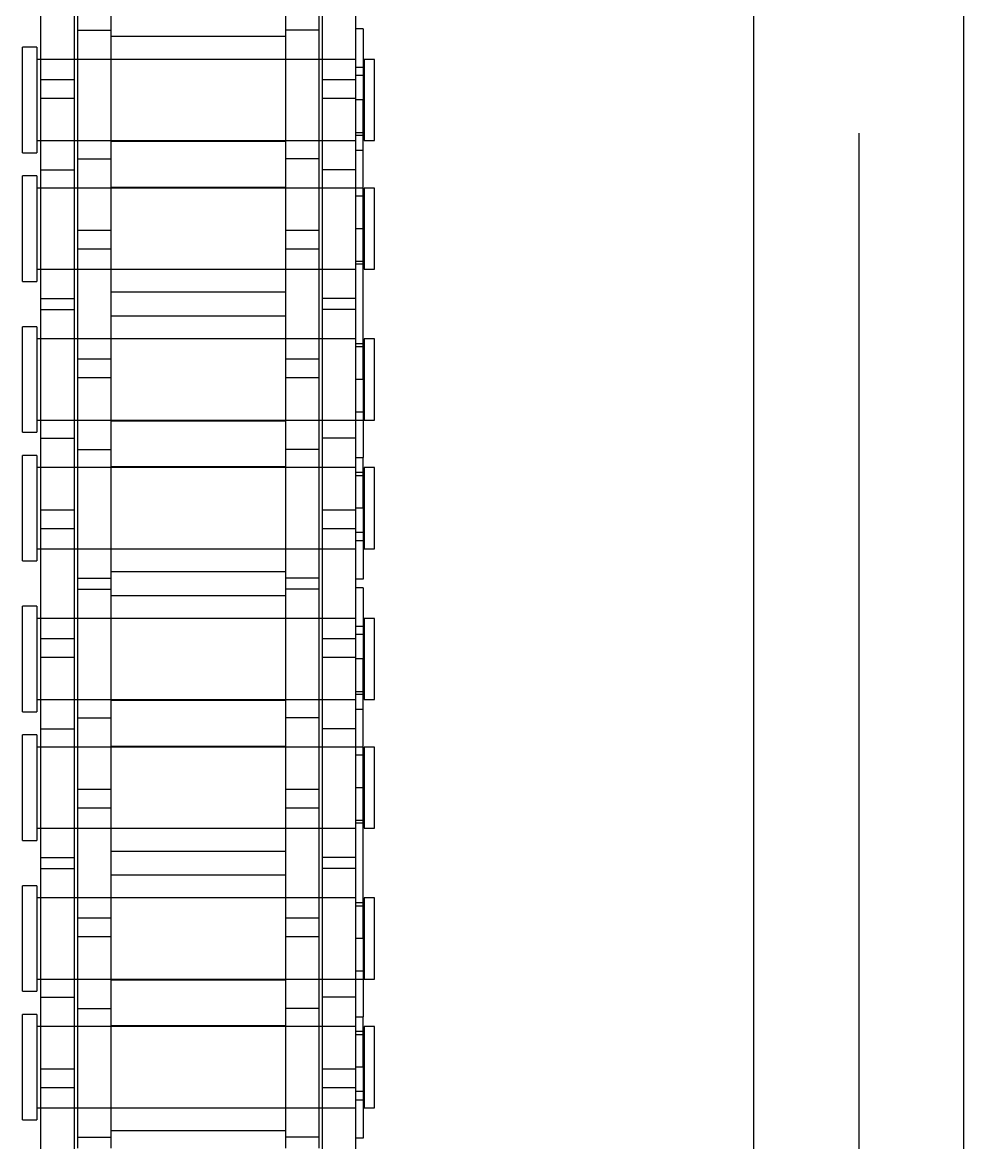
# Model space of a CAD drawing. Header units: metres. Extents: x 0 to 63075, y 0 to 44550.
# Drawn here: x 14204.1 to 14246.9, y 26004.3 to 26055.2 of the extents above; entities that cross this region are included whole.
import ezdxf

# ---------------------------------------------------------------- set-up
doc = ezdxf.new("R2010")
doc.units = ezdxf.units.M
doc.header["$LTSCALE"] = 75
doc.linetypes.add('HIDDEN2', pattern=[4.7625, 3.175, -1.5875])
for name, color, linetype in [('SDM', 7, 'Continuous'), ('SL4', 4, 'Continuous'), ('ST1', 7, 'HIDDEN2')]:
    doc.layers.add(name, color=color, linetype=linetype)

# ---------------------------------------------------------------- blocks, each defined once
blk = doc.blocks.new('A$Ca53c419a')
at = {"layer": 'SL4'}
for p, q in [((1009.762, 215.76), (2334.737, 215.76)), ((2334.737, 206.235), (1009.762, 206.235))]:
    blk.add_line(p, q, dxfattribs=at)
at = {"layer": 'ST1'}
for p, q in [((1575.53, 249), (1580.327, 249)), ((1575.53, 249), (1575.53, 248.342)), ((1580.327, 248.342), (1580.327, 249)), ((1581.378, 249), (1586.175, 249)), ((1581.378, 249), (1581.378, 248.342)), ((1586.175, 248.342), (1586.175, 249)), ((1588.23, 249), (1593.027, 249)), ((1588.23, 249), (1588.23, 248.342)), ((1593.027, 248.342), (1593.027, 249)), ((1594.078, 249), (1598.875, 249)), ((1594.078, 249), (1594.078, 248.342)), ((1598.875, 248.342), (1598.875, 249)), ((1600.93, 249), (1605.727, 249)), ((1600.93, 249), (1600.93, 248.342)), ((1605.727, 248.342), (1605.727, 249)), ((1606.778, 249), (1611.575, 249)), ((1606.778, 249), (1606.778, 248.342)), ((1611.575, 248.342), (1611.575, 249)), ((1613.63, 249), (1618.427, 249)), ((1613.63, 249), (1613.63, 248.342)), ((1618.427, 248.342), (1618.427, 249)), ((1619.478, 249), (1624.275, 249)), ((1619.478, 249), (1619.478, 248.342)), ((1624.275, 248.342), (1624.275, 249)), ((1567.901, 248.157), (1576.996, 248.157)), ((1580.327, 248.342), (1575.53, 248.342)), ((1576.083, 248.342), (1576.083, 233.843)), ((1576.083, 248.157), (1576.083, 246.637)), ((1576.996, 248.157), (1577.856, 248.157)), ((1576.996, 246.637), (1576.996, 248.157)), ((1577.856, 248.157), (1586.951, 248.157)), ((1577.856, 248.157), (1577.856, 246.637)), ((1579.773, 233.843), (1579.773, 248.342)), ((1579.773, 246.637), (1579.773, 248.157)), ((1581.103, 248.157), (1581.103, 246.637)), ((1586.175, 248.342), (1581.378, 248.342)), ((1581.931, 248.342), (1581.931, 233.843)), ((1581.931, 248.157), (1581.931, 246.637)), ((1585.621, 233.843), (1585.621, 248.342)), ((1585.621, 246.637), (1585.621, 248.157)), ((1586.951, 248.157), (1586.951, 246.637)), ((1586.951, 248.157), (1593.301, 248.157)), ((1587.453, 248.157), (1587.453, 246.637)), ((1593.027, 248.342), (1588.23, 248.342)), ((1588.783, 248.342), (1588.783, 233.843)), ((1588.783, 248.157), (1588.783, 246.637)), ((1592.473, 233.843), (1592.473, 248.342)), ((1592.473, 246.637), (1592.473, 248.157)), ((1593.301, 248.157), (1593.301, 246.637)), ((1593.301, 248.157), (1602.396, 248.157)), ((1598.875, 248.342), (1594.078, 248.342)), ((1594.631, 248.342), (1594.631, 233.843)), ((1594.631, 248.157), (1594.631, 246.637)), ((1596.548, 246.637), (1596.548, 248.157)), ((1597.408, 248.157), (1597.408, 246.637)), ((1598.321, 233.843), (1598.321, 248.342)), ((1598.321, 246.637), (1598.321, 248.157)), ((1605.727, 248.342), (1600.93, 248.342)), ((1601.483, 248.342), (1601.483, 233.843)), ((1601.483, 248.157), (1601.483, 246.637)), ((1602.396, 248.157), (1603.256, 248.157)), ((1602.396, 246.637), (1602.396, 248.157)), ((1603.256, 248.157), (1612.351, 248.157)), ((1603.256, 248.157), (1603.256, 246.637)), ((1605.173, 233.843), (1605.173, 248.342)), ((1605.173, 246.637), (1605.173, 248.157)), ((1606.503, 248.157), (1606.503, 246.637)), ((1611.575, 248.342), (1606.778, 248.342)), ((1607.331, 248.342), (1607.331, 233.843)), ((1607.331, 248.157), (1607.331, 246.637)), ((1611.021, 233.843), (1611.021, 248.342)), ((1611.021, 246.637), (1611.021, 248.157)), ((1612.351, 248.157), (1612.351, 246.637)), ((1612.351, 248.157), (1618.701, 248.157)), ((1612.853, 248.157), (1612.853, 246.637)), ((1618.427, 248.342), (1613.63, 248.342)), ((1614.183, 248.342), (1614.183, 233.843)), ((1614.183, 248.157), (1614.183, 246.637)), ((1617.873, 233.843), (1617.873, 248.342)), ((1617.873, 246.637), (1617.873, 248.157)), ((1618.701, 248.157), (1618.701, 246.637)), ((1618.701, 248.157), (1627.796, 248.157)), ((1624.275, 248.342), (1619.478, 248.342)), ((1620.031, 248.342), (1620.031, 233.843)), ((1620.031, 248.157), (1620.031, 246.637)), ((1621.948, 246.637), (1621.948, 248.157)), ((1622.808, 248.157), (1622.808, 246.637)), ((1623.721, 233.843), (1623.721, 248.342)), ((1623.721, 246.637), (1623.721, 248.157)), ((1567.901, 246.637), (1576.996, 246.637)), ((1574.251, 246.485), (1580.601, 246.485)), ((1574.753, 246.485), (1574.753, 244.965)), ((1576.083, 246.485), (1576.083, 244.965)), ((1576.996, 246.637), (1577.856, 246.637)), ((1577.856, 246.637), (1586.951, 246.637)), ((1579.773, 244.965), (1579.773, 246.485)), ((1580.601, 246.485), (1580.601, 244.965)), ((1580.601, 246.485), (1589.696, 246.485)), ((1581.931, 246.485), (1581.931, 244.965)), ((1583.848, 244.965), (1583.848, 246.485)), ((1584.708, 246.485), (1584.708, 244.965)), ((1585.621, 244.965), (1585.621, 246.485)), ((1586.951, 246.637), (1593.301, 246.637)), ((1588.783, 246.485), (1588.783, 244.965)), ((1589.696, 246.485), (1590.556, 246.485)), ((1589.696, 244.965), (1589.696, 246.485)), ((1590.556, 246.485), (1599.651, 246.485)), ((1590.556, 246.485), (1590.556, 244.965)), ((1592.473, 244.965), (1592.473, 246.485)), ((1593.301, 246.637), (1602.396, 246.637)), ((1593.803, 246.485), (1593.803, 244.965)), ((1594.631, 246.485), (1594.631, 244.965)), ((1598.321, 244.965), (1598.321, 246.485)), ((1599.651, 246.485), (1599.651, 244.965)), ((1599.651, 246.485), (1606.001, 246.485)), ((1600.153, 246.485), (1600.153, 244.965)), ((1601.483, 246.485), (1601.483, 244.965)), ((1602.396, 246.637), (1603.256, 246.637)), ((1603.256, 246.637), (1612.351, 246.637)), ((1605.173, 244.965), (1605.173, 246.485)), ((1606.001, 246.485), (1606.001, 244.965)), ((1606.001, 246.485), (1615.096, 246.485)), ((1607.331, 246.485), (1607.331, 244.965)), ((1609.248, 244.965), (1609.248, 246.485)), ((1610.108, 246.485), (1610.108, 244.965)), ((1611.021, 244.965), (1611.021, 246.485)), ((1612.351, 246.637), (1618.701, 246.637)), ((1614.183, 246.485), (1614.183, 244.965)), ((1615.096, 246.485), (1615.956, 246.485)), ((1615.096, 244.965), (1615.096, 246.485)), ((1615.956, 246.485), (1625.051, 246.485)), ((1615.956, 246.485), (1615.956, 244.965)), ((1617.873, 244.965), (1617.873, 246.485)), ((1618.701, 246.637), (1627.796, 246.637)), ((1619.203, 246.485), (1619.203, 244.965)), ((1620.031, 246.485), (1620.031, 244.965)), ((1623.721, 244.965), (1623.721, 246.485)), ((1625.051, 246.485), (1625.051, 244.965)), ((1625.051, 246.485), (1631.401, 246.485)), ((1574.251, 244.965), (1580.601, 244.965)), ((1575.036, 237.035), (1575.036, 244.965)), ((1576.083, 244.965), (1576.083, 237.035)), ((1579.773, 237.035), (1579.773, 244.965)), ((1579.816, 244.965), (1579.816, 237.035)), ((1580.601, 244.965), (1589.696, 244.965)), ((1581.888, 237.035), (1581.888, 244.965)), ((1581.931, 244.965), (1581.931, 237.035)), ((1585.621, 237.035), (1585.621, 244.965)), ((1586.668, 244.965), (1586.668, 237.035)), ((1587.736, 237.035), (1587.736, 244.965)), ((1588.783, 244.965), (1588.783, 237.035)), ((1589.696, 244.965), (1590.556, 244.965)), ((1590.556, 244.965), (1599.651, 244.965)), ((1592.473, 237.035), (1592.473, 244.965)), ((1592.516, 244.965), (1592.516, 237.035)), ((1594.588, 237.035), (1594.588, 244.965)), ((1594.631, 244.965), (1594.631, 237.035)), ((1598.321, 237.035), (1598.321, 244.965)), ((1599.368, 244.965), (1599.368, 237.035)), ((1599.651, 244.965), (1606.001, 244.965)), ((1600.436, 237.035), (1600.436, 244.965)), ((1601.483, 244.965), (1601.483, 237.035)), ((1605.173, 237.035), (1605.173, 244.965)), ((1605.216, 244.965), (1605.216, 237.035)), ((1606.001, 244.965), (1615.096, 244.965)), ((1607.288, 237.035), (1607.288, 244.965)), ((1607.331, 244.965), (1607.331, 237.035)), ((1611.021, 237.035), (1611.021, 244.965)), ((1612.068, 244.965), (1612.068, 237.035)), ((1613.136, 237.035), (1613.136, 244.965)), ((1614.183, 244.965), (1614.183, 237.035)), ((1615.096, 244.965), (1615.956, 244.965)), ((1615.956, 244.965), (1625.051, 244.965)), ((1617.873, 237.035), (1617.873, 244.965)), ((1617.916, 244.965), (1617.916, 237.035)), ((1619.988, 237.035), (1619.988, 244.965)), ((1620.031, 244.965), (1620.031, 237.035)), ((1623.721, 237.035), (1623.721, 244.965)), ((1624.768, 244.965), (1624.768, 237.035)), ((1625.051, 244.965), (1631.401, 244.965)), ((1574.251, 237.035), (1580.601, 237.035)), ((1574.753, 235.515), (1574.753, 237.035)), ((1576.083, 237.035), (1576.083, 235.515)), ((1579.773, 235.515), (1579.773, 237.035)), ((1580.601, 235.515), (1580.601, 237.035)), ((1580.601, 237.035), (1589.696, 237.035)), ((1581.931, 237.035), (1581.931, 235.515)), ((1583.848, 235.515), (1583.848, 237.035)), ((1584.708, 237.035), (1584.708, 235.515)), ((1585.621, 235.515), (1585.621, 237.035)), ((1588.783, 237.035), (1588.783, 235.515)), ((1589.696, 237.035), (1590.556, 237.035)), ((1589.696, 235.515), (1589.696, 237.035)), ((1590.556, 237.035), (1599.651, 237.035)), ((1590.556, 237.035), (1590.556, 235.515)), ((1592.473, 235.515), (1592.473, 237.035)), ((1593.803, 235.515), (1593.803, 237.035)), ((1594.631, 237.035), (1594.631, 235.515)), ((1598.321, 235.515), (1598.321, 237.035)), ((1599.651, 235.515), (1599.651, 237.035)), ((1599.651, 237.035), (1606.001, 237.035)), ((1600.153, 235.515), (1600.153, 237.035)), ((1601.483, 237.035), (1601.483, 235.515)), ((1605.173, 235.515), (1605.173, 237.035)), ((1606.001, 235.515), (1606.001, 237.035)), ((1606.001, 237.035), (1615.096, 237.035)), ((1607.331, 237.035), (1607.331, 235.515)), ((1609.248, 235.515), (1609.248, 237.035)), ((1610.108, 237.035), (1610.108, 235.515)), ((1611.021, 235.515), (1611.021, 237.035)), ((1614.183, 237.035), (1614.183, 235.515)), ((1615.096, 237.035), (1615.956, 237.035)), ((1615.096, 235.515), (1615.096, 237.035)), ((1615.956, 237.035), (1625.051, 237.035)), ((1615.956, 237.035), (1615.956, 235.515)), ((1617.873, 235.515), (1617.873, 237.035)), ((1619.203, 235.515), (1619.203, 237.035)), ((1620.031, 237.035), (1620.031, 235.515)), ((1623.721, 235.515), (1623.721, 237.035)), ((1625.051, 235.515), (1625.051, 237.035)), ((1625.051, 237.035), (1631.401, 237.035)), ((1567.901, 235.363), (1576.996, 235.363)), ((1574.251, 235.515), (1580.601, 235.515)), ((1576.083, 235.363), (1576.083, 233.843)), ((1576.996, 235.363), (1577.856, 235.363)), ((1576.996, 233.843), (1576.996, 235.363)), ((1577.856, 235.363), (1586.951, 235.363)), ((1577.856, 235.363), (1577.856, 233.843)), ((1579.773, 233.843), (1579.773, 235.363)), ((1580.601, 235.515), (1589.696, 235.515)), ((1581.103, 233.843), (1581.103, 235.363)), ((1581.931, 235.363), (1581.931, 233.511)), ((1585.621, 233.843), (1585.621, 235.363)), ((1586.951, 233.843), (1586.951, 235.363)), ((1586.951, 235.363), (1593.301, 235.363)), ((1587.453, 233.843), (1587.453, 235.363)), ((1588.783, 235.363), (1588.783, 233.843)), ((1589.696, 235.515), (1590.556, 235.515)), ((1590.556, 235.515), (1599.651, 235.515)), ((1592.473, 233.511), (1592.473, 235.363)), ((1593.301, 233.843), (1593.301, 235.363)), ((1593.301, 235.363), (1602.396, 235.363)), ((1594.631, 235.363), (1594.631, 233.843)), ((1596.548, 233.843), (1596.548, 235.363)), ((1597.408, 235.363), (1597.408, 233.843)), ((1598.321, 233.843), (1598.321, 235.363)), ((1599.651, 235.515), (1606.001, 235.515)), ((1601.483, 235.363), (1601.483, 233.843)), ((1602.396, 235.363), (1603.256, 235.363)), ((1602.396, 233.843), (1602.396, 235.363)), ((1603.256, 235.363), (1612.351, 235.363)), ((1603.256, 235.363), (1603.256, 233.843)), ((1605.173, 233.843), (1605.173, 235.363)), ((1606.001, 235.515), (1615.096, 235.515)), ((1606.503, 233.843), (1606.503, 235.363)), ((1607.331, 235.363), (1607.331, 233.511)), ((1611.021, 233.843), (1611.021, 235.363)), ((1612.351, 233.843), (1612.351, 235.363)), ((1612.351, 235.363), (1618.701, 235.363)), ((1612.853, 233.843), (1612.853, 235.363)), ((1614.183, 235.363), (1614.183, 233.843)), ((1615.096, 235.515), (1615.956, 235.515)), ((1615.956, 235.515), (1625.051, 235.515)), ((1617.873, 233.511), (1617.873, 235.363)), ((1618.701, 233.843), (1618.701, 235.363)), ((1618.701, 235.363), (1627.796, 235.363)), ((1620.031, 235.363), (1620.031, 233.843)), ((1621.948, 233.843), (1621.948, 235.363)), ((1622.808, 235.363), (1622.808, 233.843)), ((1623.721, 233.843), (1623.721, 235.363)), ((1625.051, 235.515), (1631.401, 235.515)), ((1567.901, 233.843), (1576.996, 233.843)), ((1574.698, 233.511), (1574.698, 233.843)), ((1576.452, 233.843), (1576.452, 233.474)), ((1576.821, 233.511), (1576.821, 233.843)), ((1576.996, 233.843), (1577.856, 233.843)), ((1577.856, 233.843), (1586.951, 233.843)), ((1577.928, 233.511), (1577.928, 233.843)), ((1579.404, 233.474), (1579.404, 233.843)), ((1579.547, 233.511), (1579.547, 233.843)), ((1580.224, 233.843), (1580.224, 233.511)), ((1582.3, 233.843), (1582.3, 233.474)), ((1583.776, 233.511), (1583.776, 233.843)), ((1585.252, 233.474), (1585.252, 233.843)), ((1585.395, 233.511), (1585.395, 233.843)), ((1586.951, 233.843), (1593.301, 233.843)), ((1589.009, 233.511), (1589.009, 233.843)), ((1589.152, 233.843), (1589.152, 233.474)), ((1590.628, 233.511), (1590.628, 233.843)), ((1592.104, 233.474), (1592.104, 233.843)), ((1593.301, 233.843), (1602.396, 233.843)), ((1594.18, 233.511), (1594.18, 233.843)), ((1594.857, 233.511), (1594.857, 233.843)), ((1595, 233.843), (1595, 233.474)), ((1596.476, 233.511), (1596.476, 233.843)), ((1597.583, 233.511), (1597.583, 233.843)), ((1597.952, 233.474), (1597.952, 233.843)), ((1599.707, 233.511), (1599.707, 233.843)), ((1600.098, 233.511), (1600.098, 233.843)), ((1601.852, 233.843), (1601.852, 233.474)), ((1602.221, 233.511), (1602.221, 233.843)), ((1602.396, 233.843), (1603.256, 233.843)), ((1603.256, 233.843), (1612.351, 233.843)), ((1603.328, 233.511), (1603.328, 233.843)), ((1604.804, 233.474), (1604.804, 233.843)), ((1604.947, 233.511), (1604.947, 233.843)), ((1605.624, 233.843), (1605.624, 233.511)), ((1607.7, 233.843), (1607.7, 233.474)), ((1609.176, 233.511), (1609.176, 233.843)), ((1610.652, 233.474), (1610.652, 233.843)), ((1610.795, 233.511), (1610.795, 233.843)), ((1612.351, 233.843), (1618.701, 233.843)), ((1614.409, 233.511), (1614.409, 233.843)), ((1614.552, 233.843), (1614.552, 233.474)), ((1616.028, 233.511), (1616.028, 233.843)), ((1617.504, 233.474), (1617.504, 233.843)), ((1618.701, 233.843), (1627.796, 233.843)), ((1619.58, 233.511), (1619.58, 233.843)), ((1620.257, 233.511), (1620.257, 233.843)), ((1620.4, 233.843), (1620.4, 233.474)), ((1621.876, 233.511), (1621.876, 233.843)), ((1622.983, 233.511), (1622.983, 233.843)), ((1623.352, 233.474), (1623.352, 233.843)), ((1625.107, 233.511), (1625.107, 233.843)), ((1577.928, 233.511), (1574.698, 233.511)), ((1579.773, 233.474), (1576.083, 233.474)), ((1576.083, 233.474), (1576.083, 233)), ((1577.928, 233.511), (1580.224, 233.511)), ((1579.773, 233), (1579.773, 233.474)), ((1583.776, 233.511), (1580.224, 233.511)), ((1585.621, 233.474), (1581.931, 233.474)), ((1581.931, 233.474), (1581.931, 233)), ((1583.776, 233.511), (1596.476, 233.511)), ((1585.621, 233), (1585.621, 233.474)), ((1592.473, 233.474), (1588.783, 233.474)), ((1588.783, 233.474), (1588.783, 233)), ((1592.473, 233), (1592.473, 233.474)), ((1598.321, 233.474), (1594.631, 233.474)), ((1594.631, 233.474), (1594.631, 233)), ((1599.707, 233.511), (1596.476, 233.511)), ((1598.321, 233), (1598.321, 233.474)), ((1603.328, 233.511), (1600.098, 233.511)), ((1605.173, 233.474), (1601.483, 233.474)), ((1601.483, 233.474), (1601.483, 233)), ((1603.328, 233.511), (1605.624, 233.511)), ((1605.173, 233), (1605.173, 233.474)), ((1609.176, 233.511), (1605.624, 233.511)), ((1611.021, 233.474), (1607.331, 233.474)), ((1607.331, 233.474), (1607.331, 233)), ((1609.176, 233.511), (1621.876, 233.511)), ((1611.021, 233), (1611.021, 233.474)), ((1617.873, 233.474), (1614.183, 233.474)), ((1614.183, 233.474), (1614.183, 233)), ((1617.873, 233), (1617.873, 233.474)), ((1623.721, 233.474), (1620.031, 233.474)), ((1620.031, 233.474), (1620.031, 233)), ((1625.107, 233.511), (1621.876, 233.511)), ((1623.721, 233), (1623.721, 233.474)), ((1576.083, 233), (1579.773, 233)), ((1581.931, 233), (1585.621, 233)), ((1588.783, 233), (1592.473, 233)), ((1594.631, 233), (1598.321, 233)), ((1601.483, 233), (1605.173, 233)), ((1607.331, 233), (1611.021, 233)), ((1614.183, 233), (1617.873, 233)), ((1620.031, 233), (1623.721, 233)), ((1009.762, 215.76), (2334.737, 215.76)), ((2334.737, 210.998), (1009.762, 210.998))]:
    blk.add_line(p, q, dxfattribs=at)

msp = doc.modelspace()

# ---------------------------------------------------------------- block references
at = {"layer": 'SDM', "rotation": 90}
msp.add_blockref('A$Ca53c419a', (14453.134, 24429.769), dxfattribs=at)

doc.saveas('drawing.dxf')
